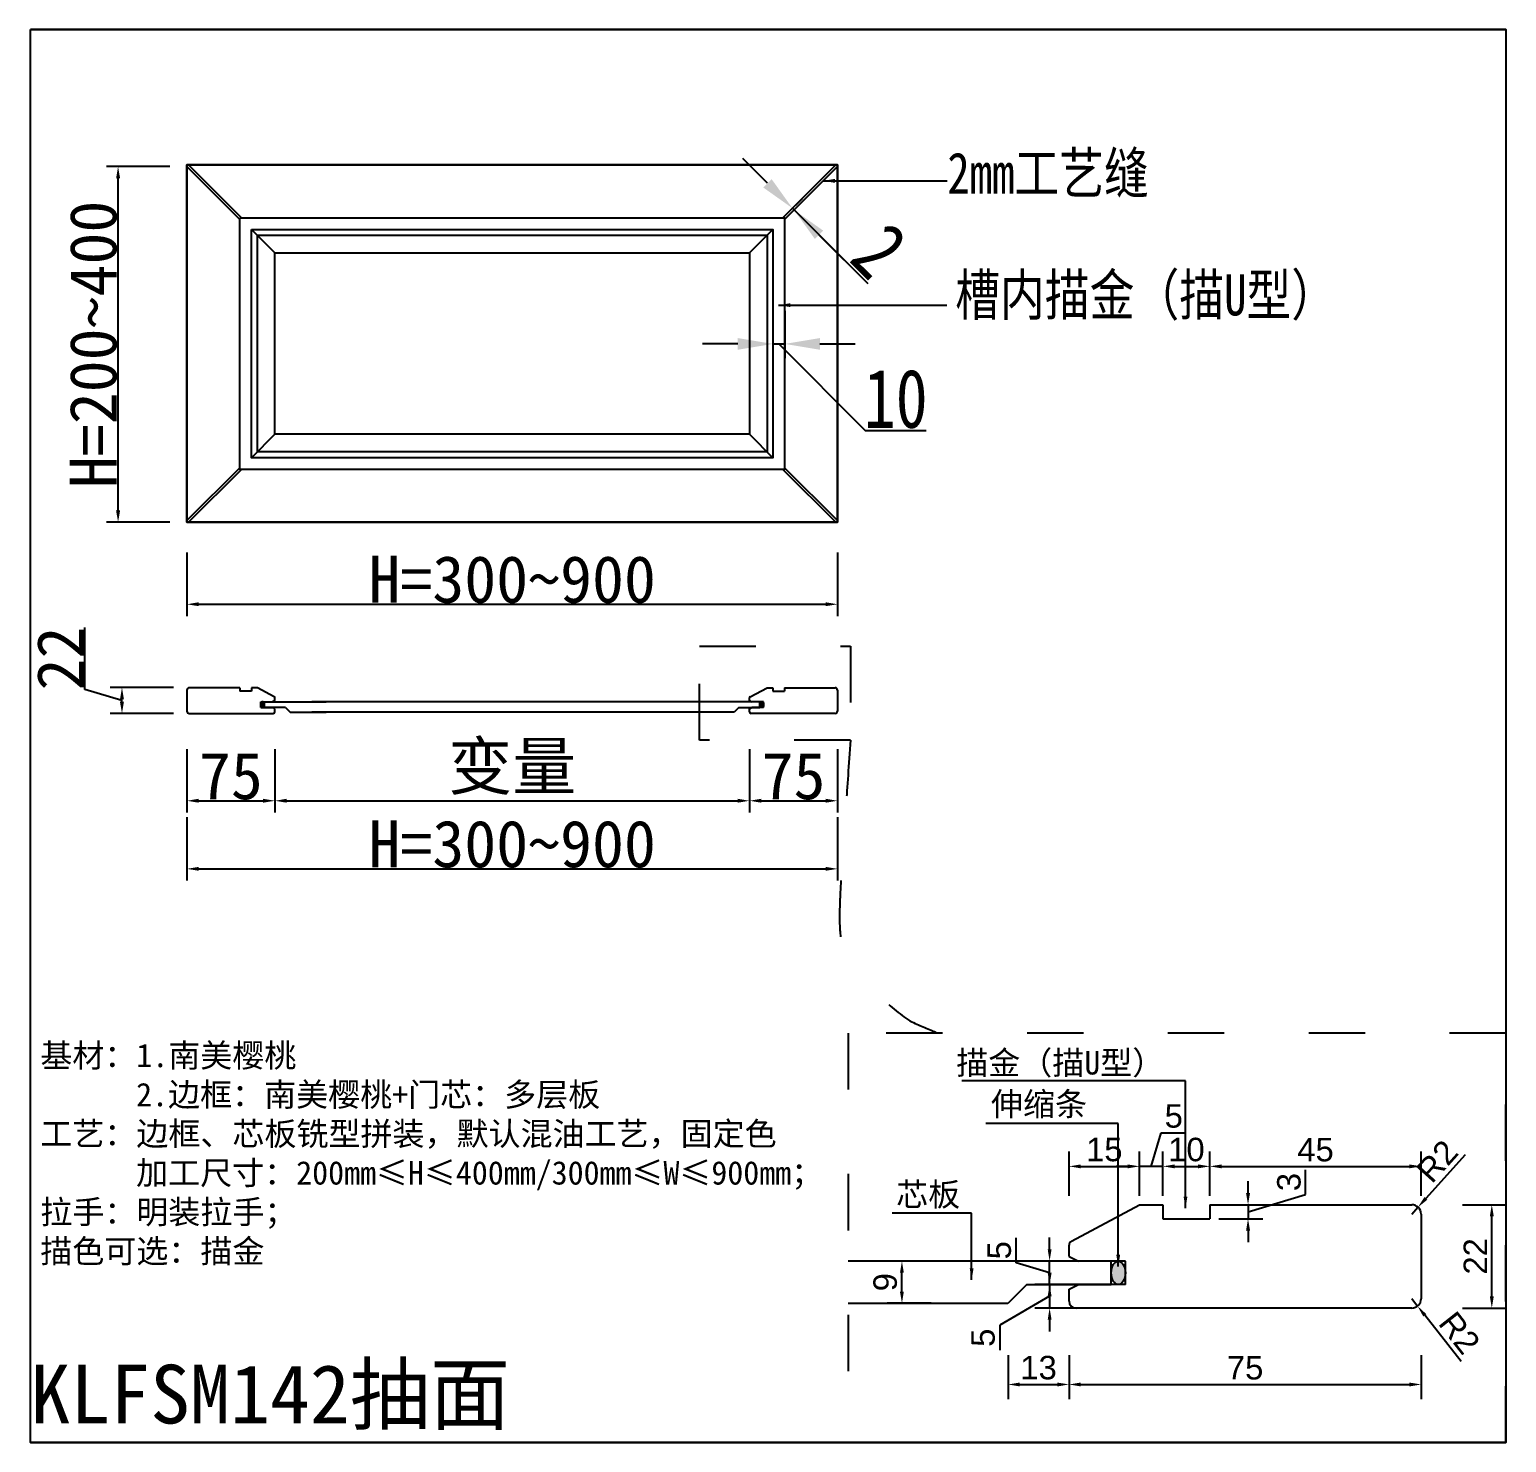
# Model space of a CAD drawing. Header units: inches. Extents: x 49347 to 63816, y 8487 to 15335.
# Drawn here: x 52446 to 53705, y 14132 to 15335 of the extents above; entities that cross this region are included whole.
import ezdxf

# ---------------------------------------------------------------- set-up
doc = ezdxf.new("R2010")
doc.units = ezdxf.units.IN
doc.header["$LTSCALE"] = 4
doc.linetypes.add('100', pattern=[30, 12, -18])
doc.layers.add('粗实线', color=7, linetype='Continuous')
doc.layers.add('细实线', color=251, linetype='Continuous')
doc.styles.add('KLF-1_宋体', font='SimSun.ttf')
doc.styles.get("Standard").update_dxf_attribs({"font": 'arial.ttf'})
doc.styles.add('ZB_宋体', font='SimSun.ttf')
doc.styles.add('宋体', font='SimSun.ttf', dxfattribs={"width": 0.8})
doc.dimstyles.new('ZB16-1.0+4倍大样', dxfattribs={"dimscale": 10, "dimtxt": 2, "dimasz": 1, "dimexe": 1.25, "dimexo": 0.625, "dimgap": 0.4, "dimtad": 1, "dimdec": 1, "dimlfac": 0.25, "dimtxsty": 'Standard', "dimcen": 2.5, "dimclrd": 144, "dimclre": 144, "dimclrt": 4, "dimadec": 0, "dimazin": 0, "dimtfac": 1, "dimtdec": 1, "dimtmove": 1, "dimatfit": 3, "dimfxlon": 1, "dimarcsym": 0})
doc.dimstyles.new('客来福标注小', dxfattribs={"dimscale": 20, "dimtxt": 2, "dimasz": 0.5, "dimexe": 0.5, "dimexo": 0, "dimgap": 0.05, "dimtad": 1, "dimdec": 0, "dimzin": 0, "dimdsep": 46, "dimtxsty": 'Standard', "dimcen": 0, "dimclrd": 256, "dimclre": 256, "dimclrt": 256, "dimadec": 0, "dimazin": 0, "dimtfac": 1, "dimtdec": 0, "dimtofl": 0, "dimtmove": 1, "dimatfit": 3, "dimfxl": 2.2, "dimfxlon": 1, "dimtolj": 1, "dimtzin": 0, "dimarcsym": 0})
doc.dimstyles.new('客来福衣柜标注大', dxfattribs={"dimscale": 20, "dimtxt": 2.5, "dimasz": 1.5, "dimexe": 0.6, "dimexo": 0, "dimgap": 0.1, "dimtad": 1, "dimdec": 0, "dimzin": 0, "dimdsep": 46, "dimtxsty": '宋体', "dimcen": 0, "dimclrd": 251, "dimclre": 251, "dimclrt": 256, "dimadec": 0, "dimazin": 0, "dimtfac": 1, "dimtdec": 0, "dimtofl": 0, "dimtmove": 1, "dimatfit": 3, "dimfxl": 3.8, "dimfxlon": 1, "dimtolj": 1, "dimtzin": 0, "dimarcsym": 0})

# ---------------------------------------------------------------- blocks, each defined once
blk = doc.blocks.new('*D43')
at = {"lineweight": -2, "transparency": 16777216}
for p, q in [((52565.9, 15218.7), (52511.9, 15218.7)), ((52521.9, 14925.7), (52521.9, 15208.7)), ((52565.9, 14915.7), (52511.9, 14915.7))]:
    blk.add_line(p, q, dxfattribs=at)
at = {"transparency": 16777216}
for points in [[(52520.2, 15208.7), (52523.6, 15208.7), (52521.9, 15218.7)], [(52520.2, 14925.7), (52523.6, 14925.7), (52521.9, 14915.7)]]:
    blk.add_solid(points, dxfattribs=at)
at = {"layer": 'Defpoints', "color": 0, "transparency": 16777216}
for p in [(52521.9, 15218.7), (52624.2, 15218.7, 0), (52624.2, 14915.7, 0)]:
    blk.add_point(p, dxfattribs=at)
at = {"transparency": 16777216, "insert": (52500.9, 15067.2), "char_height": 40, "attachment_point": 5, "rotation": 90, "style": 'KLF-1_宋体'}
blk.add_mtext('\\A1;H=200~400', dxfattribs=at)
blk = doc.blocks.new('*D44')
at = {"lineweight": -2, "transparency": 16777216}
for p, q in [((52580.5, 14889.8), (52580.5, 14835.8)), ((53134.9, 14889.8), (53134.9, 14835.8)), ((52590.5, 14845.8), (53124.9, 14845.8))]:
    blk.add_line(p, q, dxfattribs=at)
at = {"transparency": 16777216}
for points in [[(52590.5, 14847.5), (52590.5, 14844.2), (52580.5, 14845.8)], [(53124.9, 14847.5), (53124.9, 14844.2), (53134.9, 14845.8)]]:
    blk.add_solid(points, dxfattribs=at)
at = {"layer": 'Defpoints', "color": 0, "transparency": 16777216}
for p in [(53134.9, 14985, 0), (52580.5, 14938.7, 0), (53134.9, 14845.8)]:
    blk.add_point(p, dxfattribs=at)
at = {"transparency": 16777216, "insert": (52857.7, 14866.8), "char_height": 40, "attachment_point": 5, "style": 'KLF-1_宋体'}
blk.add_mtext('\\A1;H=300~900', dxfattribs=at)
blk = doc.blocks.new('*D45')
at = {"color": 251, "linetype": 'ByBlock', "lineweight": -2, "transparency": 16777216}
for p, q in [((53075.3, 15204.4), (53054.1, 15225.6)), ((53093.2, 15179.8), (53105, 15191.6)), ((53094.6, 15178.4), (53106.4, 15190.2)), ((53097.9, 15181.7), (53096.5, 15183.2)), ((53161, 15118.7), (53097.9, 15181.7)), ((53119.1, 15160.5), (53140.3, 15139.3))]:
    blk.add_line(p, q, dxfattribs=at)
at = {"color": 251, "linetype": 'ByBlock', "transparency": 16777216}
for points in [[(53078.8, 15207.9), (53071.7, 15200.8), (53096.5, 15183.2)], [(53122.7, 15164.1), (53115.6, 15157), (53097.9, 15181.7)]]:
    blk.add_solid(points, dxfattribs=at)
at = {"layer": 'Defpoints', "color": 0, "linetype": 'ByBlock', "transparency": 16777216}
for p in [(53093.2, 15179.8), (53094.6, 15178.4), (53096.5, 15183.2)]:
    blk.add_point(p, dxfattribs=at)
at = {"linetype": 'ByBlock', "transparency": 16777216, "insert": (53170.8, 15147), "char_height": 50, "attachment_point": 5, "rotation": 315, "style": '宋体'}
blk.add_mtext('\\A1;2', dxfattribs=at)
blk = doc.blocks.new('*D46')
at = {"color": 251, "linetype": 'ByBlock', "lineweight": -2, "transparency": 16777216}
for p, q in [((53079.9, 15095.8), (53079.9, 15055.6)), ((53089.9, 15095.8), (53089.9, 15055.6)), ((53049.9, 15067.6), (53019.9, 15067.6)), ((53079.9, 15067.6), (53089.9, 15067.6)), ((53084.9, 15067.6), (53158.6, 14993.7)), ((53119.9, 15067.6), (53149.9, 15067.6)), ((53158.6, 14993.7), (53210.5, 14993.7))]:
    blk.add_line(p, q, dxfattribs=at)
at = {"color": 251, "linetype": 'ByBlock', "transparency": 16777216}
for points in [[(53049.9, 15072.6), (53049.9, 15062.6), (53079.9, 15067.6)], [(53119.9, 15072.6), (53119.9, 15062.6), (53089.9, 15067.6)]]:
    blk.add_solid(points, dxfattribs=at)
at = {"layer": 'Defpoints', "color": 0, "linetype": 'ByBlock', "transparency": 16777216}
for p in [(53079.9, 15095.8), (53089.9, 15095.8), (53089.9, 15067.6)]:
    blk.add_point(p, dxfattribs=at)
at = {"linetype": 'ByBlock', "transparency": 16777216, "insert": (53184.5, 15020.7), "char_height": 50, "attachment_point": 5, "style": '宋体'}
blk.add_mtext('\\A1;10', dxfattribs=at)
blk = doc.blocks.new('*D47')
at = {"lineweight": -2, "transparency": 16777216}
for p, q in [((52580.5, 14722.4), (52580.5, 14668.4)), ((52655.5, 14722.4), (52655.5, 14668.4)), ((52590.5, 14678.4), (52645.5, 14678.4))]:
    blk.add_line(p, q, dxfattribs=at)
at = {"transparency": 16777216}
for points in [[(52590.5, 14680.1), (52590.5, 14676.8), (52580.5, 14678.4)], [(52645.5, 14680.1), (52645.5, 14676.8), (52655.5, 14678.4)]]:
    blk.add_solid(points, dxfattribs=at)
at = {"layer": 'Defpoints', "color": 0, "transparency": 16777216}
for p in [(52580.5, 14751.5), (52655.5, 14752.7), (52655.5, 14678.4)]:
    blk.add_point(p, dxfattribs=at)
at = {"transparency": 16777216, "insert": (52618, 14699.4), "char_height": 40, "attachment_point": 5, "style": 'KLF-1_宋体'}
blk.add_mtext('\\A1;75', dxfattribs=at)
blk = doc.blocks.new('*D48')
at = {"lineweight": -2, "transparency": 16777216}
for p, q in [((52655.5, 14722.4), (52655.5, 14668.4)), ((53059.9, 14722.4), (53059.9, 14668.4)), ((52665.5, 14678.4), (53049.9, 14678.4))]:
    blk.add_line(p, q, dxfattribs=at)
at = {"transparency": 16777216}
for points in [[(52665.5, 14680.1), (52665.5, 14676.8), (52655.5, 14678.4)], [(53049.9, 14680.1), (53049.9, 14676.8), (53059.9, 14678.4)]]:
    blk.add_solid(points, dxfattribs=at)
at = {"layer": 'Defpoints', "color": 0, "transparency": 16777216}
for p in [(52655.5, 14752.7), (53059.9, 14743.3, 0), (53059.9, 14678.4)]:
    blk.add_point(p, dxfattribs=at)
at = {"transparency": 16777216, "insert": (52857.7, 14705.7), "char_height": 40, "attachment_point": 5, "style": 'KLF-1_宋体'}
blk.add_mtext('\\A1;变量', dxfattribs=at)
blk = doc.blocks.new('*D49')
at = {"lineweight": -2, "transparency": 16777216}
for p, q in [((53059.9, 14722.4), (53059.9, 14668.4)), ((53134.9, 14722.4), (53134.9, 14668.4)), ((53069.9, 14678.4), (53124.9, 14678.4))]:
    blk.add_line(p, q, dxfattribs=at)
at = {"transparency": 16777216}
for points in [[(53069.9, 14680.1), (53069.9, 14676.8), (53059.9, 14678.4)], [(53124.9, 14680.1), (53124.9, 14676.8), (53134.9, 14678.4)]]:
    blk.add_solid(points, dxfattribs=at)
at = {"layer": 'Defpoints', "color": 0, "transparency": 16777216}
for p in [(53134.9, 14751.5), (53059.9, 14743.3), (53134.9, 14678.4)]:
    blk.add_point(p, dxfattribs=at)
at = {"transparency": 16777216, "insert": (53097.4, 14699.4), "char_height": 40, "attachment_point": 5, "style": 'KLF-1_宋体'}
blk.add_mtext('\\A1;75', dxfattribs=at)
blk = doc.blocks.new('*D50')
at = {"lineweight": -2, "transparency": 16777216}
for p, q in [((52493.7, 14773.2), (52493.7, 14825.9)), ((52569.2, 14774.8), (52515.2, 14774.8)), ((52525.2, 14763.8), (52493.7, 14773.2)), ((52525.2, 14762.8), (52525.2, 14764.8)), ((52569.2, 14752.8), (52515.2, 14752.8))]:
    blk.add_line(p, q, dxfattribs=at)
at = {"transparency": 16777216}
for points in [[(52523.5, 14764.8), (52526.9, 14764.8), (52525.2, 14774.8)], [(52523.5, 14762.8), (52526.9, 14762.8), (52525.2, 14752.8)]]:
    blk.add_solid(points, dxfattribs=at)
at = {"layer": 'Defpoints', "color": 0, "transparency": 16777216}
for p in [(52525.2, 14774.8), (52607.1, 14774.8), (52607.1, 14752.8)]:
    blk.add_point(p, dxfattribs=at)
at = {"transparency": 16777216, "insert": (52472.7, 14799.6), "char_height": 40, "attachment_point": 5, "rotation": 90, "style": 'KLF-1_宋体'}
blk.add_mtext('\\A1;22', dxfattribs=at)
blk = doc.blocks.new('*D51')
at = {"lineweight": -2, "transparency": 16777216}
for p, q in [((52580.5, 14664.4), (52580.5, 14610.4)), ((53134.9, 14664.4), (53134.9, 14610.4)), ((52590.5, 14620.4), (53124.9, 14620.4))]:
    blk.add_line(p, q, dxfattribs=at)
at = {"transparency": 16777216}
for points in [[(52590.5, 14622.1), (52590.5, 14618.8), (52580.5, 14620.4)], [(53124.9, 14622.1), (53124.9, 14618.8), (53134.9, 14620.4)]]:
    blk.add_solid(points, dxfattribs=at)
at = {"layer": 'Defpoints', "color": 0, "transparency": 16777216}
for p in [(53134.9, 14759.6), (52580.5, 14713.3, 0), (53134.9, 14620.4)]:
    blk.add_point(p, dxfattribs=at)
at = {"transparency": 16777216, "insert": (52857.7, 14641.4), "char_height": 40, "attachment_point": 5, "style": 'KLF-1_宋体'}
blk.add_mtext('\\A1;H=300~900', dxfattribs=at)
blk = doc.blocks.new('*D52')
at = {"color": 144, "lineweight": -2, "transparency": 16777216}
for p, q in [((53214.8, 14286.3), (53177.3, 14286.3)), ((53189.8, 14260.3), (53189.8, 14276.3)), ((53214.8, 14250.3), (53177.3, 14250.3))]:
    blk.add_line(p, q, dxfattribs=at)
at = {"color": 144, "transparency": 16777216}
for points in [[(53188.1, 14276.3), (53191.4, 14276.3), (53189.8, 14286.3)], [(53188.1, 14260.3), (53191.4, 14260.3), (53189.8, 14250.3)]]:
    blk.add_solid(points, dxfattribs=at)
at = {"layer": 'Defpoints', "color": 0, "transparency": 16777216}
for p in [(53189.8, 14286.3), (53263.2, 14286.3), (53263.2, 14250.3)]:
    blk.add_point(p, dxfattribs=at)
at = {"color": 4, "transparency": 16777216, "insert": (53175.6, 14268.3), "char_height": 20, "attachment_point": 5, "rotation": 90}
blk.add_mtext('9', dxfattribs=at)
blk = doc.blocks.new('*D53')
at = {"color": 144, "lineweight": -2, "transparency": 16777216}
for p, q in [((53332.2, 14206.2), (53332.2, 14168.7)), ((53632.2, 14206.2), (53632.2, 14168.7)), ((53342.2, 14181.2), (53622.2, 14181.2))]:
    blk.add_line(p, q, dxfattribs=at)
at = {"color": 144, "transparency": 16777216}
for points in [[(53342.2, 14182.8), (53342.2, 14179.5), (53332.2, 14181.2)], [(53622.2, 14182.8), (53622.2, 14179.5), (53632.2, 14181.2)]]:
    blk.add_solid(points, dxfattribs=at)
at = {"layer": 'Defpoints', "color": 0, "transparency": 16777216}
for p in [(53332.2, 14299.9), (53632.2, 14299.9), (53632.2, 14181.2)]:
    blk.add_point(p, dxfattribs=at)
at = {"color": 4, "transparency": 16777216, "insert": (53482.2, 14195.3), "char_height": 20, "attachment_point": 5}
blk.add_mtext('75', dxfattribs=at)
blk = doc.blocks.new('*D54')
at = {"color": 144, "lineweight": -2, "transparency": 16777216}
for p, q in [((53667.4, 14334.3), (53704.9, 14334.3)), ((53692.4, 14256.3), (53692.4, 14324.3)), ((53667.4, 14246.3), (53704.9, 14246.3))]:
    blk.add_line(p, q, dxfattribs=at)
at = {"color": 144, "transparency": 16777216}
for points in [[(53690.7, 14324.3), (53694.1, 14324.3), (53692.4, 14334.3)], [(53690.7, 14256.3), (53694.1, 14256.3), (53692.4, 14246.3)]]:
    blk.add_solid(points, dxfattribs=at)
at = {"layer": 'Defpoints', "color": 0, "transparency": 16777216}
for p in [(53571.3, 14334.3), (53692.4, 14334.3), (53571.3, 14246.3)]:
    blk.add_point(p, dxfattribs=at)
at = {"color": 4, "transparency": 16777216, "insert": (53678.4, 14290.3), "char_height": 20, "attachment_point": 5, "rotation": 90}
blk.add_mtext('22', dxfattribs=at)
blk = doc.blocks.new('*D55')
at = {"color": 144, "lineweight": -2, "transparency": 16777216}
for p, q in [((53280.2, 14206.2), (53280.2, 14168.7)), ((53332.2, 14206.2), (53332.2, 14168.7)), ((53290.2, 14181.2), (53322.2, 14181.2))]:
    blk.add_line(p, q, dxfattribs=at)
at = {"color": 144, "transparency": 16777216}
for points in [[(53290.2, 14182.8), (53290.2, 14179.5), (53280.2, 14181.2)], [(53322.2, 14182.8), (53322.2, 14179.5), (53332.2, 14181.2)]]:
    blk.add_solid(points, dxfattribs=at)
at = {"layer": 'Defpoints', "color": 0, "transparency": 16777216}
for p in [(53280.2, 14250.3), (53332.2, 14257.3), (53332.2, 14181.2)]:
    blk.add_point(p, dxfattribs=at)
at = {"color": 4, "transparency": 16777216, "insert": (53306.2, 14195.4), "char_height": 20, "attachment_point": 5}
blk.add_mtext('13', dxfattribs=at)
blk = doc.blocks.new('*D56')
at = {"color": 144, "lineweight": -2, "transparency": 16777216}
for p, q in [((53332.2, 14342), (53332.2, 14379.5)), ((53392.2, 14342), (53392.2, 14379.5)), ((53342.2, 14367), (53382.2, 14367))]:
    blk.add_line(p, q, dxfattribs=at)
at = {"color": 144, "transparency": 16777216}
for points in [[(53342.2, 14368.6), (53342.2, 14365.3), (53332.2, 14367)], [(53382.2, 14368.6), (53382.2, 14365.3), (53392.2, 14367)]]:
    blk.add_solid(points, dxfattribs=at)
at = {"layer": 'Defpoints', "color": 0, "transparency": 16777216}
for p in [(53392.2, 14367), (53392.2, 14315.5), (53332.2, 14276.3)]:
    blk.add_point(p, dxfattribs=at)
at = {"color": 4, "transparency": 16777216, "insert": (53362.2, 14381.2), "char_height": 20, "attachment_point": 5}
blk.add_mtext('15', dxfattribs=at)
blk = doc.blocks.new('*D57')
at = {"color": 144, "lineweight": -2, "transparency": 16777216}
for p, q in [((53412.2, 14342), (53412.2, 14379.5)), ((53452.2, 14342), (53452.2, 14379.5)), ((53422.2, 14367), (53442.2, 14367))]:
    blk.add_line(p, q, dxfattribs=at)
at = {"color": 144, "transparency": 16777216}
for points in [[(53422.2, 14368.6), (53422.2, 14365.3), (53412.2, 14367)], [(53442.2, 14368.6), (53442.2, 14365.3), (53452.2, 14367)]]:
    blk.add_solid(points, dxfattribs=at)
at = {"layer": 'Defpoints', "color": 0, "transparency": 16777216}
for p in [(53452.2, 14367), (53412.2, 14334.3), (53452.2, 14334.3)]:
    blk.add_point(p, dxfattribs=at)
at = {"color": 4, "transparency": 16777216, "insert": (53432.2, 14381.2), "char_height": 20, "attachment_point": 5}
blk.add_mtext('10', dxfattribs=at)
blk = doc.blocks.new('*D58')
at = {"color": 144, "lineweight": -2, "transparency": 16777216}
for p, q in [((53452.2, 14342), (53452.2, 14379.5)), ((53632.2, 14342), (53632.2, 14379.5)), ((53462.2, 14367), (53622.2, 14367))]:
    blk.add_line(p, q, dxfattribs=at)
at = {"color": 144, "transparency": 16777216}
for points in [[(53462.2, 14368.6), (53462.2, 14365.3), (53452.2, 14367)], [(53622.2, 14368.6), (53622.2, 14365.3), (53632.2, 14367)]]:
    blk.add_solid(points, dxfattribs=at)
at = {"layer": 'Defpoints', "color": 0, "transparency": 16777216}
for p in [(53632.2, 14367), (53452.2, 14328.3), (53632.2, 14299.9)]:
    blk.add_point(p, dxfattribs=at)
at = {"color": 4, "transparency": 16777216, "insert": (53542.2, 14381.1), "char_height": 20, "attachment_point": 5}
blk.add_mtext('45', dxfattribs=at)
blk = doc.blocks.new('*D59')
at = {"color": 144, "lineweight": -2, "transparency": 16777216}
for p, q in [((53402.2, 14367), (53410.8, 14395.6)), ((53410.8, 14395.6), (53432, 14395.6)), ((53392.2, 14342), (53392.2, 14379.5)), ((53412.2, 14342), (53412.2, 14379.5)), ((53382.2, 14367), (53372.2, 14367)), ((53412.2, 14367), (53392.2, 14367)), ((53412.2, 14367), (53392.2, 14367)), ((53422.2, 14367), (53432.2, 14367))]:
    blk.add_line(p, q, dxfattribs=at)
at = {"color": 144, "transparency": 16777216}
for points in [[(53382.2, 14368.6), (53382.2, 14365.3), (53392.2, 14367)], [(53422.2, 14368.6), (53422.2, 14365.3), (53412.2, 14367)]]:
    blk.add_solid(points, dxfattribs=at)
at = {"layer": 'Defpoints', "color": 0, "transparency": 16777216}
for p in [(53392.2, 14367), (53392.2, 14334.3), (53412.2, 14334.3)]:
    blk.add_point(p, dxfattribs=at)
at = {"color": 4, "transparency": 16777216, "insert": (53421.4, 14409.8), "char_height": 20, "attachment_point": 5}
blk.add_mtext('5', dxfattribs=at)
blk = doc.blocks.new('*D60')
at = {"color": 144, "lineweight": -2, "transparency": 16777216}
for p, q in [((53533.8, 14343), (53533.8, 14364.1)), ((53484.7, 14344.3), (53484.7, 14354.3)), ((53459.7, 14334.3), (53497.2, 14334.3)), ((53484.7, 14328.3), (53533.8, 14343)), ((53484.7, 14334.3), (53484.7, 14322.3)), ((53484.7, 14334.3), (53484.7, 14322.3)), ((53459.7, 14322.3), (53497.2, 14322.3)), ((53484.7, 14312.3), (53484.7, 14302.3))]:
    blk.add_line(p, q, dxfattribs=at)
at = {"color": 144, "transparency": 16777216}
for points in [[(53483, 14344.3), (53486.4, 14344.3), (53484.7, 14334.3)], [(53483, 14312.3), (53486.4, 14312.3), (53484.7, 14322.3)]]:
    blk.add_solid(points, dxfattribs=at)
at = {"layer": 'Defpoints', "color": 0, "transparency": 16777216}
for p in [(53452.2, 14334.3), (53452.2, 14322.3), (53484.7, 14322.3)]:
    blk.add_point(p, dxfattribs=at)
at = {"color": 4, "transparency": 16777216, "insert": (53519.6, 14353.6), "char_height": 20, "attachment_point": 5, "rotation": 90}
blk.add_mtext('3', dxfattribs=at)
blk = doc.blocks.new('*D61')
at = {"color": 144, "lineweight": -2, "transparency": 16777216}
for p, q in [((53287, 14284.9), (53287, 14306.1)), ((53315.6, 14296.3), (53315.6, 14306.3)), ((53315.6, 14276.3), (53287, 14284.9)), ((53340.6, 14286.3), (53303.1, 14286.3)), ((53315.6, 14266.3), (53315.6, 14286.3)), ((53315.6, 14266.3), (53315.6, 14286.3)), ((53340.6, 14266.3), (53303.1, 14266.3)), ((53315.6, 14256.3), (53315.6, 14246.3))]:
    blk.add_line(p, q, dxfattribs=at)
at = {"color": 144, "transparency": 16777216}
for points in [[(53314, 14296.3), (53317.3, 14296.3), (53315.6, 14286.3)], [(53314, 14256.3), (53317.3, 14256.3), (53315.6, 14266.3)]]:
    blk.add_solid(points, dxfattribs=at)
at = {"layer": 'Defpoints', "color": 0, "transparency": 16777216}
for p in [(53315.6, 14286.3), (53352, 14286.3), (53352, 14266.3)]:
    blk.add_point(p, dxfattribs=at)
at = {"color": 4, "transparency": 16777216, "insert": (53272.8, 14295.5), "char_height": 20, "attachment_point": 5, "rotation": 90}
blk.add_mtext('5', dxfattribs=at)
blk = doc.blocks.new('*D62')
at = {"color": 144, "lineweight": -2, "transparency": 16777216}
for p, q in [((53315.6, 14276.3), (53315.6, 14286.3)), ((53340.6, 14266.3), (53303.1, 14266.3)), ((53315.6, 14266.3), (53315.6, 14246.3)), ((53315.6, 14266.3), (53315.6, 14246.3)), ((53315.6, 14256.3), (53273.1, 14231.6)), ((53340.6, 14246.3), (53303.1, 14246.3)), ((53315.6, 14236.3), (53315.6, 14226.3)), ((53273.1, 14231.6), (53273.1, 14210.3))]:
    blk.add_line(p, q, dxfattribs=at)
at = {"color": 144, "transparency": 16777216}
for points in [[(53314, 14276.3), (53317.3, 14276.3), (53315.6, 14266.3)], [(53314, 14236.3), (53317.3, 14236.3), (53315.6, 14246.3)]]:
    blk.add_solid(points, dxfattribs=at)
at = {"layer": 'Defpoints', "color": 0, "transparency": 16777216}
for p in [(53352, 14266.3), (53315.6, 14246.3), (53352, 14246.3)]:
    blk.add_point(p, dxfattribs=at)
at = {"color": 4, "transparency": 16777216, "insert": (53259, 14221), "char_height": 20, "attachment_point": 5, "rotation": 90}
blk.add_mtext('5', dxfattribs=at)
blk = doc.blocks.new('*D63')
at = {"color": 144, "lineweight": -2, "transparency": 16777216}
for p, q in [((53669.7, 14376.9), (53636.2, 14339.6)), ((53624.2, 14326.3), (53629.5, 14332.2))]:
    blk.add_line(p, q, dxfattribs=at)
at = {"color": 144, "transparency": 16777216}
blk.add_solid([(53635, 14340.8), (53637.4, 14338.5), (53629.5, 14332.2)], dxfattribs=at)
at = {"layer": 'Defpoints', "color": 0, "transparency": 16777216}
for p in [(53624.2, 14326.3), (53629.5, 14332.2)]:
    blk.add_point(p, dxfattribs=at)
at = {"color": 4, "transparency": 16777216, "insert": (53645.8, 14371.4), "char_height": 20, "attachment_point": 5, "rotation": 48.0417}
blk.add_mtext('R2', dxfattribs=at)
blk = doc.blocks.new('*D64')
at = {"color": 144, "lineweight": -2, "transparency": 16777216}
for p, q in [((53624.2, 14254.3), (53629.1, 14248)), ((53666.3, 14200.8), (53635.3, 14240.1))]:
    blk.add_line(p, q, dxfattribs=at)
at = {"color": 144, "transparency": 16777216}
blk.add_solid([(53636.6, 14241.1), (53634, 14239.1), (53629.1, 14248)], dxfattribs=at)
at = {"layer": 'Defpoints', "color": 0, "transparency": 16777216}
for p in [(53624.2, 14254.3), (53629.1, 14248)]:
    blk.add_point(p, dxfattribs=at)
at = {"color": 4, "transparency": 16777216, "insert": (53664.9, 14225.2), "char_height": 20, "attachment_point": 5, "rotation": 308.2195}
blk.add_mtext('R2', dxfattribs=at)

msp = doc.modelspace()

# ---------------------------------------------------------------- hatches: boundary and pattern name
at = {"layer": '细实线'}
h = msp.add_hatch(color=256, dxfattribs=at)
edge = h.paths.add_edge_path()
edge.add_ellipse((52645.05, 14760.26), major_axis=(0, 2.5), ratio=0.6, start_angle=90, end_angle=180, ccw=False)
edge.add_ellipse((52645.05, 14760.26), major_axis=(0, 2.5), ratio=0.6, start_angle=0, end_angle=90, ccw=False)
edge.add_ellipse((52645.05, 14760.26), major_axis=(0, 2.5), ratio=0.6, start_angle=180, end_angle=360, ccw=False)
h = msp.add_hatch(color=256, dxfattribs=at)
edge = h.paths.add_edge_path()
edge.add_ellipse((53070.35, 14760.26), major_axis=(0, 2.5), ratio=0.6, start_angle=180, end_angle=270)
edge.add_ellipse((53070.35, 14760.26), major_axis=(0, 2.5), ratio=0.6, start_angle=270, end_angle=360)
edge.add_ellipse((53070.35, 14760.26), major_axis=(0, 2.5), ratio=0.6, start_angle=0, end_angle=180)
h = msp.add_hatch(color=256, dxfattribs=at)
edge = h.paths.add_edge_path()
edge.add_ellipse((53374.16, 14276.26), major_axis=(0, 10), ratio=0.6, start_angle=180, end_angle=270)
edge.add_ellipse((53374.16, 14276.26), major_axis=(0, 10), ratio=0.6, start_angle=270, end_angle=360)
edge.add_ellipse((53374.16, 14276.26), major_axis=(0, 10), ratio=0.6, start_angle=0, end_angle=180)

# ---------------------------------------------------------------- linework, layer by layer
for p, q in [((53704.4, 15335.4, 0), (52447.27, 15335.4, 0)), ((52447.27, 15335.4, 0), (53704.4, 15335.4, 0)), ((52993.06, 15335.4, 0), (52661.9, 15335.4, 0)), ((53131.16, 15335.4, 0), (52993.06, 15335.4, 0)), ((52993.06, 15335.4, 0), (53470.19, 15335.4, 0)), ((53470.19, 15335.4, 0), (53131.16, 15335.4, 0)), ((53704.4, 15335.4, 0), (53470.19, 15335.4, 0)), ((53704.4, 15335.4, 0), (53470.19, 15335.4, 0)), ((52664.55, 14757.76, 0), (52668.55, 14753.76, 0)), ((53050.85, 14757.76, 0), (53046.85, 14753.76, 0)), ((53296.16, 14266.26, 0), (53280.16, 14250.26, 0)), ((52447.27, 14131.78, 0), (53704.4, 14131.78, 0))]:
    msp.add_line(p, q)
at = {"color": 0}
msp.add_line((52447.27, 14131.78, 0), (52447.27, 15335.4, 0), dxfattribs=at)
at = {"color": 3}
for q in [(52447.27, 15335.4, 0), (53704.4, 14131.78, 0)]:
    msp.add_line((53704.4, 15335.4, 0), q, dxfattribs=at)
at = {"color": 0, "elevation": 0}
for points in [[(52447.27, 15335.4), (53704.4, 15335.4), (53704.4, 14131.78), (52447.27, 14131.78)], [(52580.55, 15220.11), (53134.76, 15220.11), (53134.76, 14915.69), (52580.55, 14915.69)]]:
    msp.add_lwpolyline(points, close=True, dxfattribs=at)
at = {"color": 2, "elevation": 0}
msp.add_lwpolyline([(52580.55, 14915.69), (53134.76, 14915.69), (53134.76, 15220.11), (52580.55, 15220.11)], close=True, dxfattribs=at)
at = {"color": 251, "linetype": '100', "elevation": 0}
for points in [[(53017.42, 14810.22), (53145.86, 14810.22), (53145.86, 14730.15), (53017.42, 14730.15)], [(53704.4, 14480.48), (53143.86, 14480.48), (53143.86, 14131.78), (53704.4, 14131.78)]]:
    msp.add_lwpolyline(points, close=True, dxfattribs=at)
at = {"color": 251, "linetype": '100'}
msp.add_open_spline([(53145.86, 14730.15, 0), (53134.85, 14560.82, 0), (53128.47, 14560.82, 0), (53188.03, 14490.92, 0), (53212.83, 14484.16, 0), (53219.92, 14480.48, 0)], degree=3, knots=[0, 0, 0, 0, 104.1239361, 163.86704, 188.2182737, 188.2182737, 188.2182737, 188.2182737], dxfattribs=at)
at = {"layer": '粗实线'}
for p, q in [((52625.55, 14774.76, 0), (52582.55, 14774.76, 0)), ((52625.55, 14774.76, 0), (52625.55, 14771.76, 0)), ((52640.55, 14774.76, 0), (52635.55, 14774.76, 0)), ((52635.55, 14774.76, 0), (52635.55, 14771.76, 0)), ((52655.02, 14767.04, 0), (52640.55, 14774.76, 0)), ((53060.38, 14767.04, 0), (53074.85, 14774.76, 0)), ((53074.85, 14774.76, 0), (53079.85, 14774.76, 0)), ((53079.85, 14774.76, 0), (53079.85, 14771.76, 0)), ((53089.85, 14774.76, 0), (53132.85, 14774.76, 0)), ((53089.85, 14774.76, 0), (53089.85, 14771.76, 0)), ((52580.55, 14772.76, 0), (52580.55, 14754.76, 0)), ((52635.55, 14771.76, 0), (52625.55, 14771.76, 0)), ((52643.55, 14762.76, 0), (52653.55, 14762.76, 0)), ((52643.55, 14757.76, 0), (52643.55, 14762.76, 0)), ((52646.55, 14757.76, 0), (52646.55, 14762.76, 0)), ((52646.55, 14762.76, 0), (52699.29, 14762.76, 0)), ((52655.55, 14763.76, 0), (52653.55, 14762.76, 0)), ((52655.55, 14763.76, 0), (52655.55, 14766.16, 0)), ((53068.85, 14762.76, 0), (52687.01, 14762.76, 0)), ((53059.85, 14763.76, 0), (53059.85, 14766.16, 0)), ((53059.85, 14763.76, 0), (53061.85, 14762.76, 0)), ((53071.85, 14762.76, 0), (53061.85, 14762.76, 0)), ((53068.85, 14757.76, 0), (53068.85, 14762.76, 0)), ((53071.85, 14757.76, 0), (53071.85, 14762.76, 0)), ((53079.85, 14771.76, 0), (53089.85, 14771.76, 0)), ((53134.85, 14772.76, 0), (53134.85, 14754.76, 0)), ((52582.55, 14752.76, 0), (52654.05, 14752.76, 0)), ((52643.55, 14757.76, 0), (52653.55, 14757.76, 0)), ((52664.55, 14757.76, 0), (52646.55, 14757.76, 0)), ((52655.55, 14756.76, 0), (52653.55, 14757.76, 0)), ((52655.55, 14754.26, 0), (52655.55, 14756.76, 0)), ((52668.55, 14753.76, 0), (52699.32, 14753.76, 0)), ((53046.85, 14753.76, 0), (52686.98, 14753.76, 0)), ((53050.85, 14757.76, 0), (53068.85, 14757.76, 0)), ((53059.85, 14756.76, 0), (53061.85, 14757.76, 0)), ((53059.85, 14754.26, 0), (53059.85, 14756.76, 0)), ((53132.85, 14752.76, 0), (53061.35, 14752.76, 0)), ((53071.85, 14757.76, 0), (53061.85, 14757.76, 0)), ((53334.28, 14303.38, 0), (53392.16, 14334.26, 0)), ((53392.16, 14334.26, 0), (53412.16, 14334.26, 0)), ((53452.16, 14334.26, 0), (53624.16, 14334.26, 0)), ((53632.16, 14326.26, 0), (53632.16, 14254.26, 0)), ((53332.16, 14290.26, 0), (53332.16, 14299.86, 0)), ((53368.16, 14286.26, 0), (53143.86, 14286.26, 0)), ((53332.16, 14290.26, 0), (53340.16, 14286.26, 0)), ((53380.16, 14286.26, 0), (53340.16, 14286.26, 0)), ((53368.16, 14266.26, 0), (53368.16, 14286.26, 0)), ((53380.16, 14266.26, 0), (53380.16, 14286.26, 0)), ((53296.16, 14266.26, 0), (53368.16, 14266.26, 0)), ((53332.16, 14262.26, 0), (53340.16, 14266.26, 0)), ((53332.16, 14252.26, 0), (53332.16, 14262.26, 0)), ((53380.16, 14266.26, 0), (53340.16, 14266.26, 0)), ((53280.16, 14250.26, 0), (53143.86, 14250.26, 0)), ((53624.16, 14246.26, 0), (53338.16, 14246.26, 0))]:
    msp.add_line(p, q, dxfattribs=at)
at = {"layer": '粗实线', "color": 1}
for p, q in [((53412.16, 14334.26, 0), (53412.16, 14322.26, 0)), ((53452.16, 14334.26, 0), (53452.16, 14322.26, 0)), ((53412.16, 14322.26, 0), (53452.16, 14322.26, 0))]:
    msp.add_line(p, q, dxfattribs=at)
at = {"layer": '粗实线', "elevation": 0}
for points in [[(52580.55, 15220.11), (53134.85, 15220.11), (53134.85, 14915.69), (52580.55, 14915.69)], [(52655.55, 15145.11), (53059.85, 15145.11), (53059.85, 14990.69), (52655.55, 14990.69)]]:
    msp.add_lwpolyline(points, close=True, dxfattribs=at)
at = {"layer": '粗实线', "color": 1, "elevation": 0}
for points in [[(52625.55, 15175.11), (53089.85, 15175.11), (53089.85, 14960.69), (52625.55, 14960.69)], [(52635.55, 15165.11), (53079.85, 15165.11), (53079.85, 14970.69), (52635.55, 14970.69)]]:
    msp.add_lwpolyline(points, close=True, dxfattribs=at)
at = {"layer": '粗实线'}
for centre, radius, start, end in [((52582.55, 14772.76, 0), 2, 90, 180), ((53132.85, 14772.76, 0), 2, 0, 90), ((52654.55, 14766.16, 0), 1, 0, 61.92751), ((53060.85, 14766.16, 0), 1, 118.07249, 180), ((52582.55, 14754.76, 0), 2, 180, 270), ((52654.05, 14754.26, 0), 1.5, 270, 0), ((53061.35, 14754.26, 0), 1.5, 180, 270), ((53132.85, 14754.76, 0), 2, 270, 0), ((53624.16, 14326.26, 0), 8, 0, 90), ((53336.16, 14299.86, 0), 4, 118.07249, 180), ((53338.16, 14252.26, 0), 6, 180, 270), ((53624.16, 14254.26, 0), 8, 270, 0)]:
    msp.add_arc(centre, radius, start, end, dxfattribs=at)
at = {"layer": '细实线'}
for p, q in [((52625.55, 15173.69, 0), (52580.55, 15218.69, 0)), ((52626.96, 15175.11, 0), (52581.96, 15220.11, 0)), ((53088.44, 15175.11, 0), (53133.44, 15220.11, 0)), ((53089.85, 15173.69, 0), (53134.85, 15218.69, 0)), ((52655.55, 15145.11, 0), (52635.55, 15165.11, 0)), ((53059.85, 15145.11, 0), (53079.85, 15165.11, 0)), ((52655.55, 14990.69), (52635.55, 14970.69)), ((53059.85, 14990.69), (53079.85, 14970.69)), ((52625.55, 14962.11), (52580.55, 14917.11)), ((52626.96, 14960.69), (52581.96, 14915.69)), ((53088.44, 14960.69), (53133.44, 14915.69)), ((53089.85, 14962.11), (53134.85, 14917.11))]:
    msp.add_line(p, q, dxfattribs=at)
at = {"layer": '细实线', "elevation": 0}
msp.add_lwpolyline([(52640.55, 15160.11), (53074.85, 15160.11), (53074.85, 14975.69), (52640.55, 14975.69)], close=True, dxfattribs=at)
at = {"layer": '细实线', "extrusion": (0, 0, -1)}
msp.add_ellipse((52645.05, 14760.26, 0), major_axis=(0, 2.5), ratio=0.6, dxfattribs=at)
at = {"layer": '细实线'}
for centre, major_axis in [((53070.35, 14760.26, 0), (0, 2.5)), ((53374.16, 14276.26, 0), (0, 10))]:
    msp.add_ellipse(centre, major_axis=major_axis, ratio=0.6, dxfattribs=at)

# ---------------------------------------------------------------- texts
at = {"lineweight": 25, "attachment_point": 1}
for s, insert, char_height, width, style in [('基材：1.南美樱桃\\P      2.边框：南美樱桃+门芯：多层板\\P工艺：边框、芯板铣型拼装，默认混油工艺，固定色\\P      加工尺寸：200mm≤H≤400mm/300mm≤W≤900mm；\\P拉手：明装拉手；\\P描色可选：描金', (52455.63, 14471.48, 0), 20, 722.3022, 'ZB_宋体'), ('KLFSM142抽面', (52447.27, 14197.98, 0), 50, 6766.6201, 'KLF-1_宋体')]:
    msp.add_mtext(s, dxfattribs=dict(at, insert=insert, char_height=char_height, width=width, style=style))
at = {"color": 2, "char_height": 20, "attachment_point": 9, "style": 'ZB_宋体'}
for s, insert in [('{\\C256;描金（描U型）}', (53413.33, 14442.61, 0)), ('{\\C256;伸缩条}', (53347.53, 14407.9, 0)), ('{\\C256;芯板}', (53239.46, 14330.88, 0))]:
    msp.add_mtext(s, dxfattribs=dict(at, insert=insert))
at = {"layer": '粗实线', "char_height": 35, "width": 545.0046, "attachment_point": 1, "style": '宋体'}
for s, insert in [('2mm工艺缝', (53228.5, 15230.66, 0)), ('槽内描金（描U型）', (53235.16, 15126.94, 0))]:
    msp.add_mtext(s, dxfattribs=dict(at, insert=insert))

# ---------------------------------------------------------------- dimensions: what is measured, and where the dimension line sits
at = {"color": 0}
dim = msp.add_linear_dim(base=(52521.9, 15218.69, 0), p1=(52624.18, 14915.69, 0), p2=(52624.18, 15218.69, 0), angle=90, text='H=200~400', dimstyle='客来福标注小', override={"dimtxsty": 'KLF-1_宋体'}, dxfattribs=at)
dim.commit()
dim.dimension.update_dxf_attribs({"geometry": '*D43', "text_midpoint": (52500.9, 15067.19, 0)})
at = {"color": 0, "linetype": 'ByBlock'}
dim = msp.add_linear_dim(base=(53096.49, 15183.16, 0), p1=(53094.58, 15178.42, 0), p2=(53093.17, 15179.83, 0), angle=135, dimstyle='客来福衣柜标注大', override={"dimtxsty": '宋体'}, dxfattribs=at)
dim.commit()
dim.dimension.update_dxf_attribs({"geometry": '*D45', "text_midpoint": (53178.46, 15154.68, 0), "dimtype": 129})
dim = msp.add_linear_dim(base=(53089.85, 15067.59, 0), p1=(53079.85, 15095.81, 0), p2=(53089.85, 15095.81, 0), dimstyle='客来福衣柜标注大', dxfattribs=at)
dim.commit()
dim.dimension.update_dxf_attribs({"geometry": '*D46', "text_midpoint": (53160.63, 14993.73, 0), "dimtype": 128})
at = {"color": 0}
for base, p1, p2, text, picture, middle in [((53134.85, 14845.84, 0), (52580.55, 14938.67, 0), (53134.85, 14985.01), 'H=300~900', '*D44', (52857.7, 14866.84, 0)), ((53134.85, 14620.43, 0), (52580.55, 14713.26, 0), (53134.85, 14759.6, 0), 'H=300~900', '*D51', (52857.7, 14641.43, 0)), ((53059.85, 14678.43, 0), (52655.55, 14752.75, 0), (53059.85, 14743.3, 0), '变量', '*D48', (52857.7, 14705.69, 0))]:
    dim = msp.add_linear_dim(base=base, p1=p1, p2=p2, text=text, dimstyle='客来福标注小', override={"dimtxsty": 'KLF-1_宋体'}, dxfattribs=at)
    dim.commit()
    dim.dimension.update_dxf_attribs({"geometry": picture, "text_midpoint": middle})
dim = msp.add_linear_dim(base=(52525.2, 14774.76, 0), p1=(52607.08, 14752.76, 0), p2=(52607.08, 14774.76, 0), angle=90, dimstyle='客来福标注小', override={"dimtxsty": 'KLF-1_宋体'}, dxfattribs=at)
dim.commit()
dim.dimension.update_dxf_attribs({"geometry": '*D50', "text_midpoint": (52472.7, 14774.21, 0)})
for base, p1, p2, picture, middle in [((52655.55, 14678.43, 0), (52580.55, 14751.55, 0), (52655.55, 14752.75, 0), '*D47', (52618.05, 14699.43, 0)), ((53134.85, 14678.43, 0), (53059.85, 14743.3, 0), (53134.85, 14751.55, 0), '*D49', (53097.35, 14699.43, 0))]:
    dim = msp.add_linear_dim(base=base, p1=p1, p2=p2, dimstyle='客来福标注小', override={"dimtxsty": 'KLF-1_宋体'}, dxfattribs=at)
    dim.commit()
    dim.dimension.update_dxf_attribs({"geometry": picture, "text_midpoint": middle})
at = {"color": 2}
for base, p1, p2, picture, middle in [((53392.16, 14366.97, 0), (53412.16, 14334.26, 0), (53392.16, 14334.26, 0), '*D59', (53414.76, 14409.81, 0)), ((53452.16, 14366.97, 0), (53412.16, 14334.26, 0), (53452.16, 14334.26, 0), '*D57', (53432.16, 14381.18, 0)), ((53632.16, 14366.97, 0), (53452.16, 14328.26, 0), (53632.16, 14299.86, 0), '*D58', (53542.16, 14381.14, 0)), ((53632.16, 14181.16, 0), (53332.16, 14299.86, 0), (53632.16, 14299.86, 0), '*D53', (53482.16, 14195.33, 0)), ((53332.16, 14181.16, 0), (53280.16, 14250.26, 0), (53332.16, 14257.26, 0), '*D55', (53306.16, 14195.37, 0))]:
    dim = msp.add_linear_dim(base=base, p1=p1, p2=p2, dimstyle='ZB16-1.0+4倍大样', dxfattribs=at)
    dim.commit()
    dim.dimension.update_dxf_attribs({"geometry": picture, "text_midpoint": middle})
dim = msp.add_linear_dim(base=(53392.16, 14366.97, 0), p1=(53332.16, 14276.3, 0), p2=(53392.16, 14315.5, 0), dimstyle='ZB16-1.0+4倍大样', dxfattribs=at)
dim.commit()
dim.dimension.update_dxf_attribs({"geometry": '*D56', "text_midpoint": (53362.16, 14366.97, 0), "dimtype": 128})
for center, mpoint, picture, middle in [((53624.16, 14326.26, 0), (53629.51, 14332.2, 0), '*D63', (53645.82, 14371.35, 0)), ((53624.16, 14254.26, 0), (53629.11, 14247.97, 0), '*D64', (53664.9, 14225.21, 0))]:
    dim = msp.add_radius_dim(center=center, mpoint=mpoint, dimstyle='ZB16-1.0+4倍大样', dxfattribs=at)
    dim.commit()
    dim.dimension.update_dxf_attribs({"geometry": picture, "text_midpoint": middle})
for base, p1, p2, picture, middle in [((53484.69, 14322.26, 0), (53452.16, 14334.26, 0), (53452.16, 14322.26, 0), '*D60', (53519.63, 14347, 0)), ((53692.39, 14334.26, 0), (53571.34, 14246.26, 0), (53571.34, 14334.26, 0), '*D54', (53678.35, 14290.26, 0)), ((53315.62, 14286.26, 0), (53352, 14266.26, 0), (53352, 14286.26, 0), '*D61', (53272.78, 14288.86, 0))]:
    dim = msp.add_linear_dim(base=base, p1=p1, p2=p2, angle=90, dimstyle='ZB16-1.0+4倍大样', dxfattribs=at)
    dim.commit()
    dim.dimension.update_dxf_attribs({"geometry": picture, "text_midpoint": middle})
dim = msp.add_linear_dim(base=(53189.78, 14286.26, 0), p1=(53263.17, 14250.26, 0), p2=(53263.17, 14286.26, 0), angle=90, text='9', dimstyle='ZB16-1.0+4倍大样', dxfattribs=at)
dim.commit()
dim.dimension.update_dxf_attribs({"geometry": '*D52', "text_midpoint": (53175.56, 14268.26, 0)})
dim = msp.add_linear_dim(base=(53315.62, 14246.26, 0), p1=(53352, 14266.26, 0), p2=(53352, 14246.26, 0), angle=90, dimstyle='ZB16-1.0+4倍大样', dxfattribs=at)
dim.commit()
dim.dimension.update_dxf_attribs({"geometry": '*D62', "text_midpoint": (53273.12, 14227.59, 0), "dimtype": 128})

# ---------------------------------------------------------------- leaders
at = {"color": 0}
for points in [[(53122.66, 15206.5, 0), (53228.39, 15206.5, 0)], [(53084.75, 15100.64, 0), (53227.95, 15100.64, 0)], [(53431.41, 14331.29, 0), (53431.41, 14439.74, 0), (53240.9, 14439.74, 0)], [(53374.07, 14281.74, 0), (53374.07, 14403.54, 0), (53261.39, 14403.54, 0)], [(53249.17, 14270.2, 0), (53249.17, 14327.2, 0), (53181.37, 14327.2, 0)]]:
    msp.add_leader(points, dimstyle='客来福标注小', override={"dimgap": 0.05, "dimtad": 0}, dxfattribs=at)

doc.saveas('drawing.dxf')
